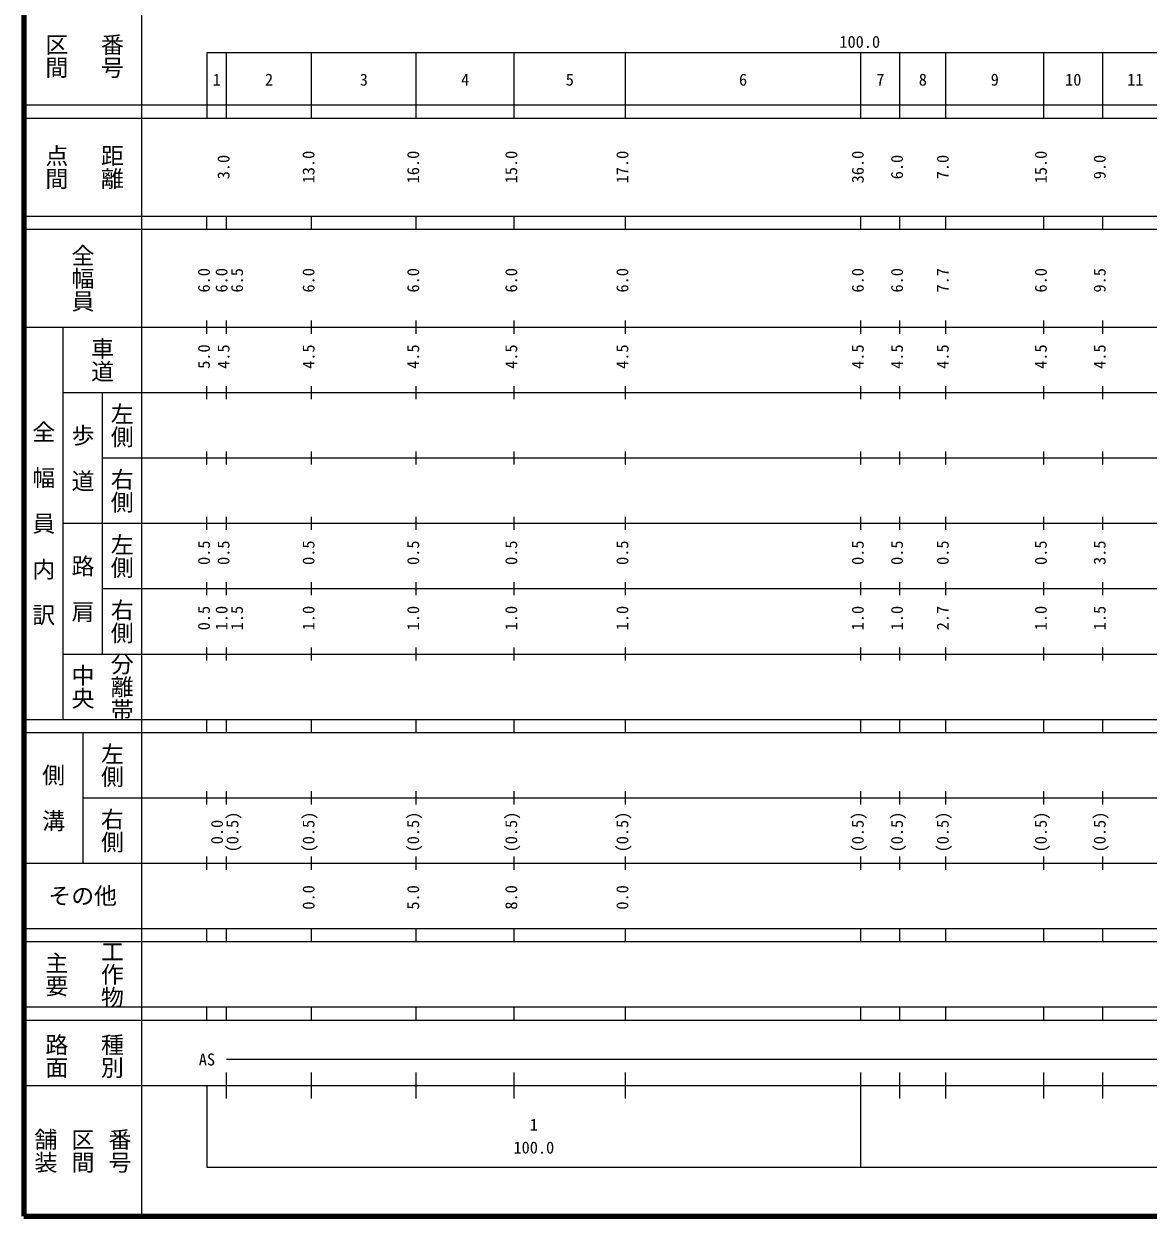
# Model space of a CAD drawing. Units: millimetres on the paper, enlarged 1000 times. Extents: x 40000 to 680000, y 20000 to 380000.
# Drawn here: x 40000 to 211955, y 20000 to 202409 of the extents above; entities that cross this region are included whole.
import ezdxf
from ezdxf.enums import TextEntityAlignment as Align

# ---------------------------------------------------------------- set-up
doc = ezdxf.new("R2010")
doc.units = ezdxf.units.MM
doc.header["$LTSCALE"] = 1000
doc.layers.add('M-TTL', color=2, linetype='Continuous', lineweight=140)
doc.layers.add('M-TTL-BAND', color=7, linetype='Continuous', lineweight=25)
doc.styles.add('@ＭＳ ゴシック', font='')
doc.styles.add('ＭＳ ゴシック', font='')
doc.styles.get('@ＭＳ ゴシック').set_extended_font_data('@MS Gothic')
doc.styles.get('ＭＳ ゴシック').set_extended_font_data('MS Gothic')

msp = doc.modelspace()

# ---------------------------------------------------------------- linework, layer by layer
at = {"layer": 'M-TTL'}
for p, q in [((40000, 380000), (40000, 20000)), ((40000, 20000), (680000, 20000))]:
    msp.add_line(p, q, dxfattribs=at)
at = {"layer": 'M-TTL-BAND'}
for p, q in [((58000, 370000), (58000, 20000)), ((68000, 198000), (579000, 198000)), ((68000, 198000), (68000, 188000)), ((71000, 188000), (71000, 198000)), ((84000, 188000), (84000, 198000)), ((100000, 188000), (100000, 198000)), ((115000, 188000), (115000, 198000)), ((132000, 188000), (132000, 198000)), ((168000, 188000), (168000, 198000)), ((174000, 188000), (174000, 198000)), ((181000, 188000), (181000, 198000)), ((196000, 188000), (196000, 198000)), ((205000, 188000), (205000, 198000)), ((40000, 190000), (579000, 190000)), ((40000, 188000), (579000, 188000)), ((40000, 173000), (579000, 173000)), ((68000, 171000), (68000, 173000)), ((71000, 171000), (71000, 173000)), ((84000, 171000), (84000, 173000)), ((100000, 171000), (100000, 173000)), ((115000, 171000), (115000, 173000)), ((132000, 171000), (132000, 173000)), ((168000, 171000), (168000, 173000)), ((174000, 171000), (174000, 173000)), ((181000, 171000), (181000, 173000)), ((196000, 171000), (196000, 173000)), ((205000, 171000), (205000, 173000)), ((40000, 171000), (579000, 171000)), ((68000, 155000), (68000, 157000)), ((71000, 155000), (71000, 157000)), ((84000, 155000), (84000, 157000)), ((100000, 155000), (100000, 157000)), ((115000, 155000), (115000, 157000)), ((132000, 155000), (132000, 157000)), ((168000, 155000), (168000, 157000)), ((174000, 155000), (174000, 157000)), ((181000, 155000), (181000, 157000)), ((196000, 155000), (196000, 157000)), ((205000, 155000), (205000, 157000)), ((40000, 156000), (579000, 156000)), ((46000, 96000), (46000, 156000)), ((46000, 146000), (579000, 146000)), ((52000, 146000), (52000, 106000)), ((68000, 145000), (68000, 147000)), ((71000, 145000), (71000, 147000)), ((84000, 145000), (84000, 147000)), ((100000, 145000), (100000, 147000)), ((115000, 145000), (115000, 147000)), ((132000, 145000), (132000, 147000)), ((168000, 145000), (168000, 147000)), ((174000, 145000), (174000, 147000)), ((181000, 145000), (181000, 147000)), ((196000, 145000), (196000, 147000)), ((205000, 145000), (205000, 147000)), ((68000, 135000), (68000, 137000)), ((71000, 135000), (71000, 137000)), ((84000, 135000), (84000, 137000)), ((100000, 135000), (100000, 137000)), ((115000, 135000), (115000, 137000)), ((132000, 135000), (132000, 137000)), ((168000, 135000), (168000, 137000)), ((174000, 135000), (174000, 137000)), ((181000, 135000), (181000, 137000)), ((196000, 135000), (196000, 137000)), ((205000, 135000), (205000, 137000)), ((52000, 136000), (579000, 136000)), ((46000, 126000), (579000, 126000)), ((68000, 125000), (68000, 127000)), ((71000, 125000), (71000, 127000)), ((84000, 125000), (84000, 127000)), ((100000, 125000), (100000, 127000)), ((115000, 125000), (115000, 127000)), ((132000, 125000), (132000, 127000)), ((168000, 125000), (168000, 127000)), ((174000, 125000), (174000, 127000)), ((181000, 125000), (181000, 127000)), ((196000, 125000), (196000, 127000)), ((205000, 125000), (205000, 127000)), ((68000, 115000), (68000, 117000)), ((71000, 115000), (71000, 117000)), ((84000, 115000), (84000, 117000)), ((100000, 115000), (100000, 117000)), ((115000, 115000), (115000, 117000)), ((132000, 115000), (132000, 117000)), ((168000, 115000), (168000, 117000)), ((174000, 115000), (174000, 117000)), ((181000, 115000), (181000, 117000)), ((196000, 115000), (196000, 117000)), ((205000, 115000), (205000, 117000)), ((52000, 116000), (579000, 116000)), ((46000, 106000), (579000, 106000)), ((68000, 105000), (68000, 107000)), ((71000, 105000), (71000, 107000)), ((84000, 105000), (84000, 107000)), ((100000, 105000), (100000, 107000)), ((115000, 105000), (115000, 107000)), ((132000, 105000), (132000, 107000)), ((168000, 105000), (168000, 107000)), ((174000, 105000), (174000, 107000)), ((181000, 105000), (181000, 107000)), ((196000, 105000), (196000, 107000)), ((205000, 105000), (205000, 107000)), ((40000, 96000), (579000, 96000)), ((68000, 94000), (68000, 96000)), ((71000, 94000), (71000, 96000)), ((84000, 94000), (84000, 96000)), ((100000, 94000), (100000, 96000)), ((115000, 94000), (115000, 96000)), ((132000, 94000), (132000, 96000)), ((168000, 94000), (168000, 96000)), ((174000, 94000), (174000, 96000)), ((181000, 94000), (181000, 96000)), ((196000, 94000), (196000, 96000)), ((205000, 94000), (205000, 96000)), ((40000, 94000), (579000, 94000)), ((49000, 94000), (49000, 74000)), ((49000, 84000), (579000, 84000)), ((68000, 83000), (68000, 85000)), ((71000, 83000), (71000, 85000)), ((84000, 83000), (84000, 85000)), ((100000, 83000), (100000, 85000)), ((115000, 83000), (115000, 85000)), ((132000, 83000), (132000, 85000)), ((168000, 83000), (168000, 85000)), ((174000, 83000), (174000, 85000)), ((181000, 83000), (181000, 85000)), ((196000, 83000), (196000, 85000)), ((205000, 83000), (205000, 85000)), ((68000, 73000), (68000, 75000)), ((71000, 73000), (71000, 75000)), ((84000, 73000), (84000, 75000)), ((100000, 73000), (100000, 75000)), ((115000, 73000), (115000, 75000)), ((132000, 73000), (132000, 75000)), ((168000, 73000), (168000, 75000)), ((174000, 73000), (174000, 75000)), ((181000, 73000), (181000, 75000)), ((196000, 73000), (196000, 75000)), ((205000, 73000), (205000, 75000)), ((40000, 74000), (579000, 74000)), ((40000, 64000), (579000, 64000)), ((68000, 62000), (68000, 64000)), ((71000, 62000), (71000, 64000)), ((84000, 62000), (84000, 64000)), ((100000, 62000), (100000, 64000)), ((115000, 62000), (115000, 64000)), ((132000, 62000), (132000, 64000)), ((168000, 62000), (168000, 64000)), ((174000, 62000), (174000, 64000)), ((181000, 62000), (181000, 64000)), ((196000, 62000), (196000, 64000)), ((205000, 62000), (205000, 64000)), ((40000, 62000), (579000, 62000)), ((40000, 52000), (579000, 52000)), ((68000, 50000), (68000, 52000)), ((71000, 50000), (71000, 52000)), ((84000, 50000), (84000, 52000)), ((100000, 50000), (100000, 52000)), ((115000, 50000), (115000, 52000)), ((132000, 50000), (132000, 52000)), ((168000, 50000), (168000, 52000)), ((174000, 50000), (174000, 52000)), ((181000, 50000), (181000, 52000)), ((196000, 50000), (196000, 52000)), ((205000, 50000), (205000, 52000)), ((40000, 50000), (579000, 50000)), ((71000, 44000), (380000, 44000)), ((71000, 38000), (71000, 42000)), ((84000, 38000), (84000, 42000)), ((100000, 38000), (100000, 42000)), ((115000, 38000), (115000, 42000)), ((132000, 38000), (132000, 42000)), ((168000, 27500), (168000, 42000)), ((174000, 38000), (174000, 42000)), ((181000, 38000), (181000, 42000)), ((196000, 38000), (196000, 42000)), ((205000, 38000), (205000, 42000)), ((40000, 40000), (579000, 40000)), ((68000, 40000), (68000, 27500)), ((68000, 27500), (579000, 27500))]:
    msp.add_line(p, q, dxfattribs=at)

# ---------------------------------------------------------------- texts
at = {"layer": 'M-TTL-BAND', "style": '@ＭＳ ゴシック'}
for s, p in [('番号', (53500, 197500)), ('区間', (45000, 197500)), ('点間', (45000, 180500)), ('距離', (53500, 180500)), ('全幅員', (49000, 163500)), ('車道', (52000, 151000)), ('左側', (55000, 141000)), ('全\u3000幅\u3000員\u3000内\u3000訳', (43000, 126000)), ('歩\u3000道', (49000, 136000)), ('右側', (55000, 131000)), ('左側', (55000, 121000)), ('路\u3000肩', (49000, 116000)), ('右側', (55000, 111000)), ('分離帯', (55000, 101000)), ('中央', (49000, 101000)), ('左側', (53500, 89000)), ('側\u3000溝', (44500, 84000)), ('右側', (53500, 79000)), ('主要', (45000, 57000)), ('工作物', (53500, 57000)), ('路面', (45000, 44500)), ('種別', (53500, 44500)), ('舗装', (43333, 30000)), ('区間', (49000, 30000)), ('番号', (54667, 30000))]:
    msp.add_text(s, height=2566, rotation=270, dxfattribs=at).set_placement(p, align=Align.MIDDLE_CENTER)
at = {"layer": 'M-TTL-BAND', "style": 'ＭＳ ゴシック'}
for s, p in [('100.0', (167844, 198195)), ('1', (69500, 192405)), ('2', (77500, 192405)), ('3', (92000, 192405)), ('4', (107500, 192405)), ('5', (123500, 192405)), ('6', (150000, 192405)), ('7', (171000, 192405)), ('8', (177500, 192405)), ('9', (188500, 192405)), ('10', (200500, 192405)), ('11', (210000, 192405)), ('AS', (68000, 42500)), ('1', (118000, 32523)), ('100.0', (118000, 29033))]:
    msp.add_text(s, height=1833, dxfattribs=at).set_placement(p, align=Align.BOTTOM_CENTER)
for s, p in [('13.0', (85000, 180500)), ('16.0', (101000, 180500)), ('15.0', (116000, 180500)), ('17.0', (133000, 180500)), ('36.0', (169000, 180500)), ('15.0', (197000, 180500)), ('3.0', (72000, 180500)), ('6.0', (175000, 180500)), ('7.0', (182000, 180500)), ('9.0', (206000, 180500)), ('6.0', (69000, 163174)), ('6.0', (71693, 163174)), ('6.5', (74063, 163174)), ('6.0', (85000, 163174)), ('6.0', (101000, 163174)), ('6.0', (116000, 163174)), ('6.0', (133000, 163174)), ('6.0', (169000, 163174)), ('6.0', (175000, 163174)), ('7.7', (182000, 163174)), ('6.0', (197000, 163174)), ('9.5', (206000, 163174)), ('5.0', (69000, 151500)), ('4.5', (72000, 151500)), ('4.5', (85000, 151500)), ('4.5', (101000, 151500)), ('4.5', (116000, 151500)), ('4.5', (133000, 151500)), ('4.5', (169000, 151500)), ('4.5', (175000, 151500)), ('4.5', (182000, 151500)), ('4.5', (197000, 151500)), ('4.5', (206000, 151500)), ('0.5', (69000, 121500)), ('0.5', (72000, 121500)), ('0.5', (85000, 121500)), ('0.5', (101000, 121500)), ('0.5', (116000, 121500)), ('0.5', (133000, 121500)), ('0.5', (169000, 121500)), ('0.5', (175000, 121500)), ('0.5', (182000, 121500)), ('0.5', (197000, 121500)), ('3.5', (206000, 121500)), ('0.5', (69000, 111500)), ('1.0', (71693, 111500)), ('1.5', (74063, 111500)), ('1.0', (85000, 111500)), ('1.0', (101000, 111500)), ('1.0', (116000, 111500)), ('1.0', (133000, 111500)), ('1.0', (169000, 111500)), ('1.0', (175000, 111500)), ('2.7', (182000, 111500)), ('1.0', (197000, 111500)), ('1.5', (206000, 111500)), ('0.0', (71000, 78764)), ('(0.5)', (73370, 78764)), ('(0.5)', (85000, 78764)), ('(0.5)', (101000, 78764)), ('(0.5)', (116000, 78764)), ('(0.5)', (133000, 78764)), ('(0.5)', (169000, 78764)), ('(0.5)', (175000, 78764)), ('(0.5)', (182000, 78764)), ('(0.5)', (197000, 78764)), ('(0.5)', (206000, 78764)), ('0.0', (85000, 68764)), ('5.0', (101000, 68764)), ('8.0', (116000, 68764)), ('0.0', (133000, 68764))]:
    msp.add_text(s, height=1833, rotation=90, dxfattribs=at).set_placement(p, align=Align.BOTTOM_CENTER)
msp.add_text('その他', height=2566, dxfattribs=at).set_placement((49000, 69000), align=Align.MIDDLE_CENTER)

doc.saveas('drawing.dxf')
